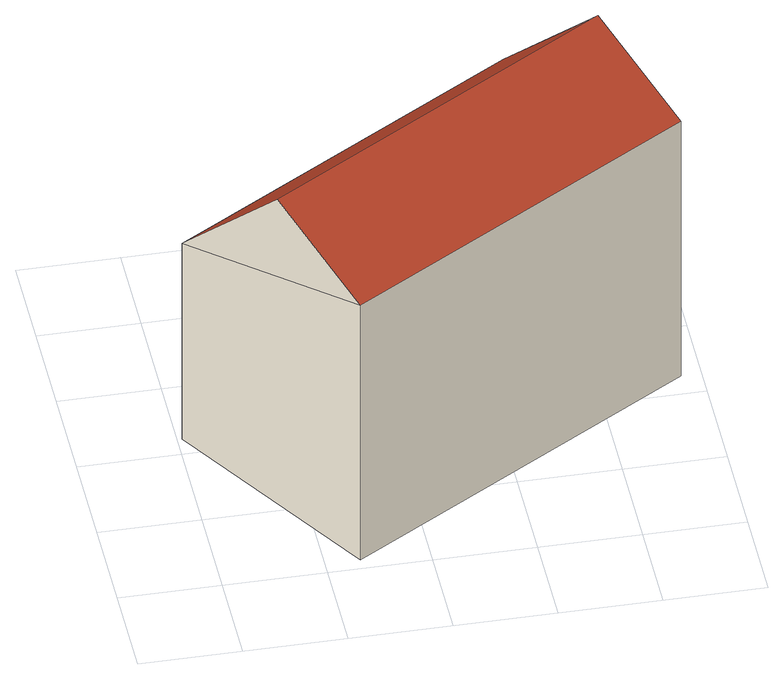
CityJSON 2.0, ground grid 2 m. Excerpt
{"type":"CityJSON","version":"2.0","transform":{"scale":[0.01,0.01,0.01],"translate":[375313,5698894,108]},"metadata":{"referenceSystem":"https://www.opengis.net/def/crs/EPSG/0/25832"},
"CityObjects":{
"building1":{"type":"Building","attributes":{"Gemeindeschluessel":"05911000","Geometrietyp2DReferenz":"3000","function":"31001_1010","roofType":"3100","measuredHeight":7.27,"storeysAboveGround":1},"geometry":[{"type":"Solid","lod":"2","boundaries":[[[[0,1,2,3]],[[4,5,1,0]],[[6,7,5,4]],[[8,9,7,6]],[[3,2,9,8]],[[8,10,11,0,3]],[[11,10,6,4]],[[8,6,10]],[[11,4,0]],[[1,5,7,9,2]]]],"semantics":{"surfaces":[{"type":"WallSurface"},{"type":"RoofSurface"},{"type":"GroundSurface"}],"values":[[0,0,0,0,0,1,1,0,0,2]]}}]}
},
"vertices":[
[702,872,538],[702,872,70],[312,632,70],[312,632,538],[960,453,679],[960,453,70],[267,26,679],[267,26,70],[9,445,538],[9,445,70],[147,221,797],[840,648,797]
]}
